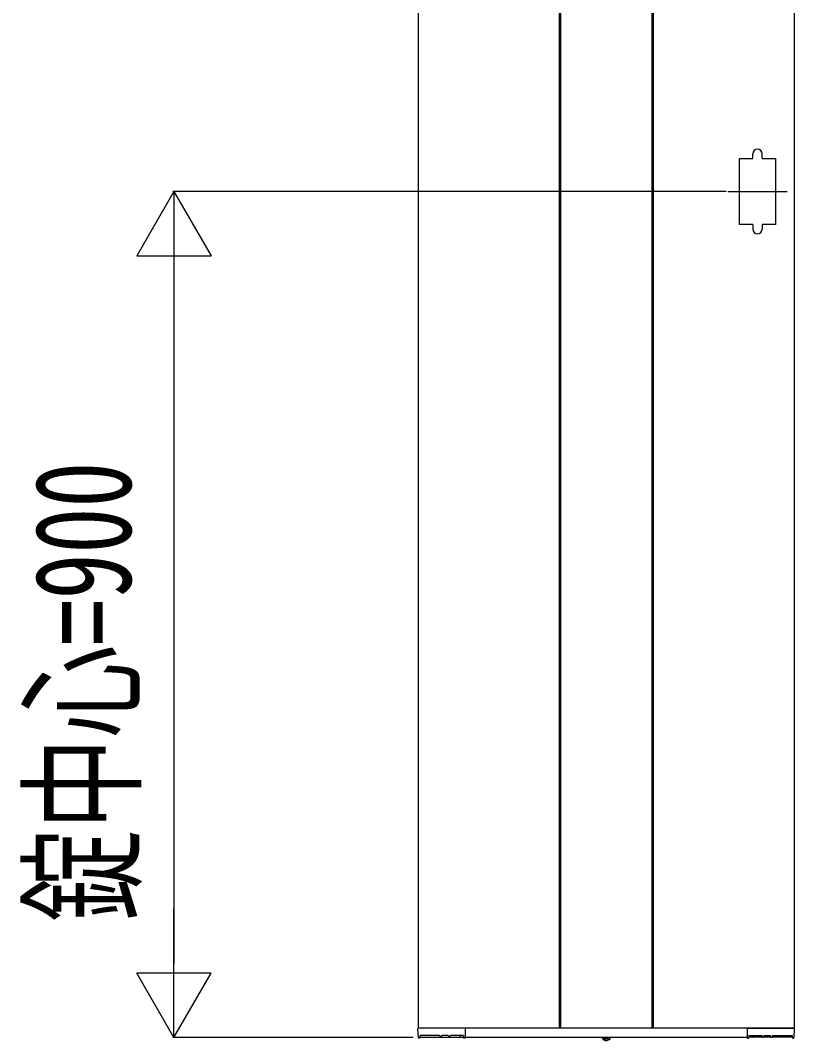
# Model space of a CAD drawing. Units: millimetres, scale not verified. Extents: x -14718 to 14718, y -10395 to 10395.
# Drawn here: x -4841 to -4017, y -4792 to -3705 of the extents above; entities that cross this region are included whole.
import ezdxf
from ezdxf.enums import TextEntityAlignment as Align

# ---------------------------------------------------------------- set-up
doc = ezdxf.new("R2010")
doc.units = ezdxf.units.MM
doc.header["$LTSCALE"] = 40
doc.layers.add('0-4_YKK_A1', color=4, linetype='Continuous')
doc.layers.add('0-5_YKK_D', color=6, linetype='Continuous')
doc.styles.add('ＭＳ ゴシック', font='')
doc.styles.get('ＭＳ ゴシック').set_extended_font_data('MS Gothic')

msp = doc.modelspace()

# ---------------------------------------------------------------- linework, layer by layer
at = {"layer": '0-4_YKK_A1'}
for p, q in [((-4417.43, -3397.5), (-4417.43, -4777.5)), ((-4267.43, -3397.5), (-4267.43, -4777.5)), ((-4265.93, -3397.5), (-4265.93, -4777.5)), ((-4168.93, -3397.5), (-4168.93, -4777.5)), ((-4167.43, -3397.5), (-4167.43, -4777.5)), ((-4017.43, -3397.5), (-4017.43, -4777.5)), ((-4061.43, -3852.5), (-4061.43, -3847.5)), ((-4051.43, -3852.5), (-4051.43, -3847.5)), ((-4087.93, -3887.5), (-4024.93, -3887.5)), ((-4061.43, -3922.5), (-4061.43, -3927.5)), ((-4051.43, -3922.5), (-4051.43, -3927.5)), ((-4417.32, -4787.53), (-4417.9, -4778.03)), ((-4017.43, -4777.5), (-4417.43, -4777.5)), ((-4367.73, -4777.5), (-4417.4, -4777.5)), ((-4367.43, -4777.5), (-4367.43, -4787.5)), ((-4367.43, -4777.8), (-4367.43, -4787.48)), ((-4067.43, -4777.5), (-4067.43, -4787.5)), ((-4067.43, -4777.8), (-4067.43, -4787.48)), ((-4067.13, -4777.5), (-4017.46, -4777.5)), ((-4024.43, -4777.5), (-4017.43, -4777.5)), ((-4017.54, -4787.53), (-4016.96, -4778.03)), ((-4416.07, -4788), (-4416.82, -4788)), ((-4415.57, -4787.51), (-4415.54, -4785.69)), ((-4415.56, -4787), (-4369.26, -4787)), ((-4394.64, -4785.4), (-4415.23, -4785.4)), ((-4394.32, -4785.69), (-4394.31, -4786.51)), ((-4392.59, -4786.51), (-4392.57, -4785.69)), ((-4385.6, -4785.4), (-4392.26, -4785.4)), ((-4385.29, -4785.69), (-4385.27, -4786.51)), ((-4383.55, -4786.51), (-4383.54, -4785.69)), ((-4369.6, -4785.4), (-4383.23, -4785.4)), ((-4373.33, -4785.4), (-4373.31, -4786.51)), ((-4369.29, -4785.69), (-4369.26, -4787.49)), ((-4367.93, -4787.98), (-4368.76, -4787.98)), ((-4067.43, -4787.5), (-4367.43, -4787.5)), ((-4221.34, -4788), (-4221.25, -4787.5)), ((-4221.34, -4788), (-4221.17, -4788.97)), ((-4213.52, -4788), (-4221.34, -4788)), ((-4213.61, -4787.5), (-4221.25, -4787.5)), ((-4217.43, -4791.7), (-4217.43, -4787.5)), ((-4213.52, -4788), (-4213.69, -4788.97)), ((-4213.52, -4788), (-4213.61, -4787.5)), ((-4066.93, -4787.98), (-4066.11, -4787.98)), ((-4065.57, -4785.69), (-4065.61, -4787.49)), ((-4019.3, -4787), (-4065.6, -4787)), ((-4065.26, -4785.4), (-4051.64, -4785.4)), ((-4061.53, -4785.4), (-4061.55, -4786.51)), ((-4051.31, -4786.51), (-4051.32, -4785.69)), ((-4049.57, -4785.69), (-4049.59, -4786.51)), ((-4049.26, -4785.4), (-4042.6, -4785.4)), ((-4042.27, -4786.51), (-4042.29, -4785.69)), ((-4040.54, -4785.69), (-4040.55, -4786.51)), ((-4040.23, -4785.4), (-4019.64, -4785.4)), ((-4019.29, -4787.51), (-4019.32, -4785.69)), ((-4018.79, -4788), (-4018.04, -4788))]:
    msp.add_line(p, q, dxfattribs=at)
for points in [[(-4061.43, -3922.5), (-4075.43, -3922.5), (-4075.43, -3852.5), (-4061.43, -3852.5)], [(-4051.43, -3852.5), (-4037.43, -3852.5), (-4037.43, -3922.5), (-4051.43, -3922.5)], [(-4415.23, -4785.4), (-4415.36, -4785.43), (-4415.44, -4785.48), (-4415.48, -4785.53), (-4415.51, -4785.59), (-4415.53, -4785.64), (-4415.54, -4785.69)], [(-4394.32, -4785.69), (-4394.33, -4785.65), (-4394.34, -4785.6), (-4394.36, -4785.55), (-4394.4, -4785.51), (-4394.44, -4785.46), (-4394.52, -4785.42), (-4394.64, -4785.4)], [(-4392.26, -4785.4), (-4392.39, -4785.43), (-4392.47, -4785.48), (-4392.52, -4785.53), (-4392.55, -4785.59), (-4392.57, -4785.64), (-4392.57, -4785.69)], [(-4385.29, -4785.69), (-4385.29, -4785.65), (-4385.3, -4785.6), (-4385.33, -4785.55), (-4385.36, -4785.51), (-4385.41, -4785.46), (-4385.48, -4785.42), (-4385.6, -4785.4)], [(-4383.23, -4785.4), (-4383.36, -4785.43), (-4383.44, -4785.48), (-4383.48, -4785.53), (-4383.51, -4785.59), (-4383.53, -4785.64), (-4383.54, -4785.69)], [(-4369.29, -4785.69), (-4369.29, -4785.65), (-4369.3, -4785.6), (-4369.33, -4785.55), (-4369.36, -4785.51), (-4369.41, -4785.46), (-4369.48, -4785.42), (-4369.6, -4785.4)], [(-4219.73, -4790.08), (-4218.58, -4787.76), (-4217.43, -4787.15)], [(-4215.13, -4790.08), (-4216.29, -4787.76), (-4217.43, -4787.15)], [(-4065.57, -4785.69), (-4065.57, -4785.65), (-4065.56, -4785.6), (-4065.53, -4785.55), (-4065.5, -4785.51), (-4065.45, -4785.46), (-4065.38, -4785.42), (-4065.26, -4785.4)], [(-4051.64, -4785.4), (-4051.5, -4785.43), (-4051.43, -4785.48), (-4051.38, -4785.53), (-4051.35, -4785.59), (-4051.33, -4785.64), (-4051.32, -4785.69)], [(-4049.57, -4785.69), (-4049.57, -4785.65), (-4049.56, -4785.6), (-4049.53, -4785.55), (-4049.5, -4785.51), (-4049.45, -4785.46), (-4049.38, -4785.42), (-4049.26, -4785.4)], [(-4042.6, -4785.4), (-4042.47, -4785.43), (-4042.39, -4785.48), (-4042.34, -4785.53), (-4042.31, -4785.59), (-4042.3, -4785.64), (-4042.29, -4785.69)], [(-4040.54, -4785.69), (-4040.53, -4785.65), (-4040.52, -4785.6), (-4040.5, -4785.55), (-4040.47, -4785.51), (-4040.42, -4785.46), (-4040.34, -4785.42), (-4040.23, -4785.4)], [(-4019.64, -4785.4), (-4019.5, -4785.43), (-4019.43, -4785.48), (-4019.38, -4785.53), (-4019.35, -4785.59), (-4019.33, -4785.64), (-4019.32, -4785.69)]]:
    msp.add_lwpolyline(points, dxfattribs=at)
for centre, radius, start, end in [((-4056.43, -3847.5), 5, 0, 180), ((-4056.43, -3927.5), 5, 180, 0), ((-4417.4, -4778), 0.5, 90, 183.5), ((-4367.73, -4777.8), 0.3, 360, 90), ((-4067.13, -4777.8), 0.3, 90, 180), ((-4017.46, -4778), 0.5, 356.5, 90), ((-4416.82, -4787.5), 0.5, 183.5, 269.21081), ((-4416.07, -4787.5), 0.5, 269.18971, 359), ((-4393.81, -4786.5), 0.5, 181, 270), ((-4393.09, -4786.5), 0.5, 270, 359), ((-4384.77, -4786.5), 0.5, 181, 270), ((-4384.05, -4786.5), 0.5, 270, 359), ((-4372.81, -4786.5), 0.5, 181, 270), ((-4368.76, -4787.48), 0.5, 181.0014, 270.00152), ((-4367.93, -4787.48), 0.5, 270, 360), ((-4220.28, -4788.82), 0.9, 190, 239.36409), ((-4217.43, -4784), 6.5, 239.36409, 300.63591), ((-4214.58, -4788.82), 0.9, 300.63591, 350), ((-4066.93, -4787.48), 0.5, 180, 270), ((-4066.11, -4787.48), 0.5, 269.99848, 358.9986), ((-4062.05, -4786.5), 0.5, 270, 359), ((-4050.81, -4786.5), 0.5, 181, 270), ((-4050.09, -4786.5), 0.5, 270, 359), ((-4041.77, -4786.5), 0.5, 181, 270), ((-4041.05, -4786.5), 0.5, 270, 359), ((-4018.79, -4787.5), 0.5, 181, 270.81029), ((-4018.04, -4787.5), 0.5, 270.78919, 356.5)]:
    msp.add_arc(centre, radius, start, end, dxfattribs=at)
at = {"layer": '0-5_YKK_D'}
for p, q in [((-4677.43, -3887.5), (-4716.93, -3955.92)), ((-4089.93, -3887.5), (-4678.43, -3887.5)), ((-4677.43, -3887.5), (-4637.93, -3955.92)), ((-4677.43, -3887.5), (-4677.43, -4024.33)), ((-4716.93, -3955.92), (-4637.93, -3955.92)), ((-4677.43, -3966.5), (-4677.43, -4708.5)), ((-4677.43, -4787.5), (-4677.43, -4650.67)), ((-4677.43, -4787.5), (-4716.93, -4719.08)), ((-4637.93, -4719.08), (-4716.93, -4719.08)), ((-4677.43, -4787.5), (-4637.93, -4719.08)), ((-4422.93, -4787.5), (-4678.43, -4787.5))]:
    msp.add_line(p, q, dxfattribs=at)

# ---------------------------------------------------------------- texts
at = {"layer": '0-5_YKK_D', "style": 'ＭＳ ゴシック', "width": 0.7}
msp.add_text('錠中心=900', height=102.6, rotation=90, dxfattribs=at).set_placement((-4692.43, -4664.17), align=Align.BOTTOM_LEFT)

doc.saveas('drawing.dxf')
